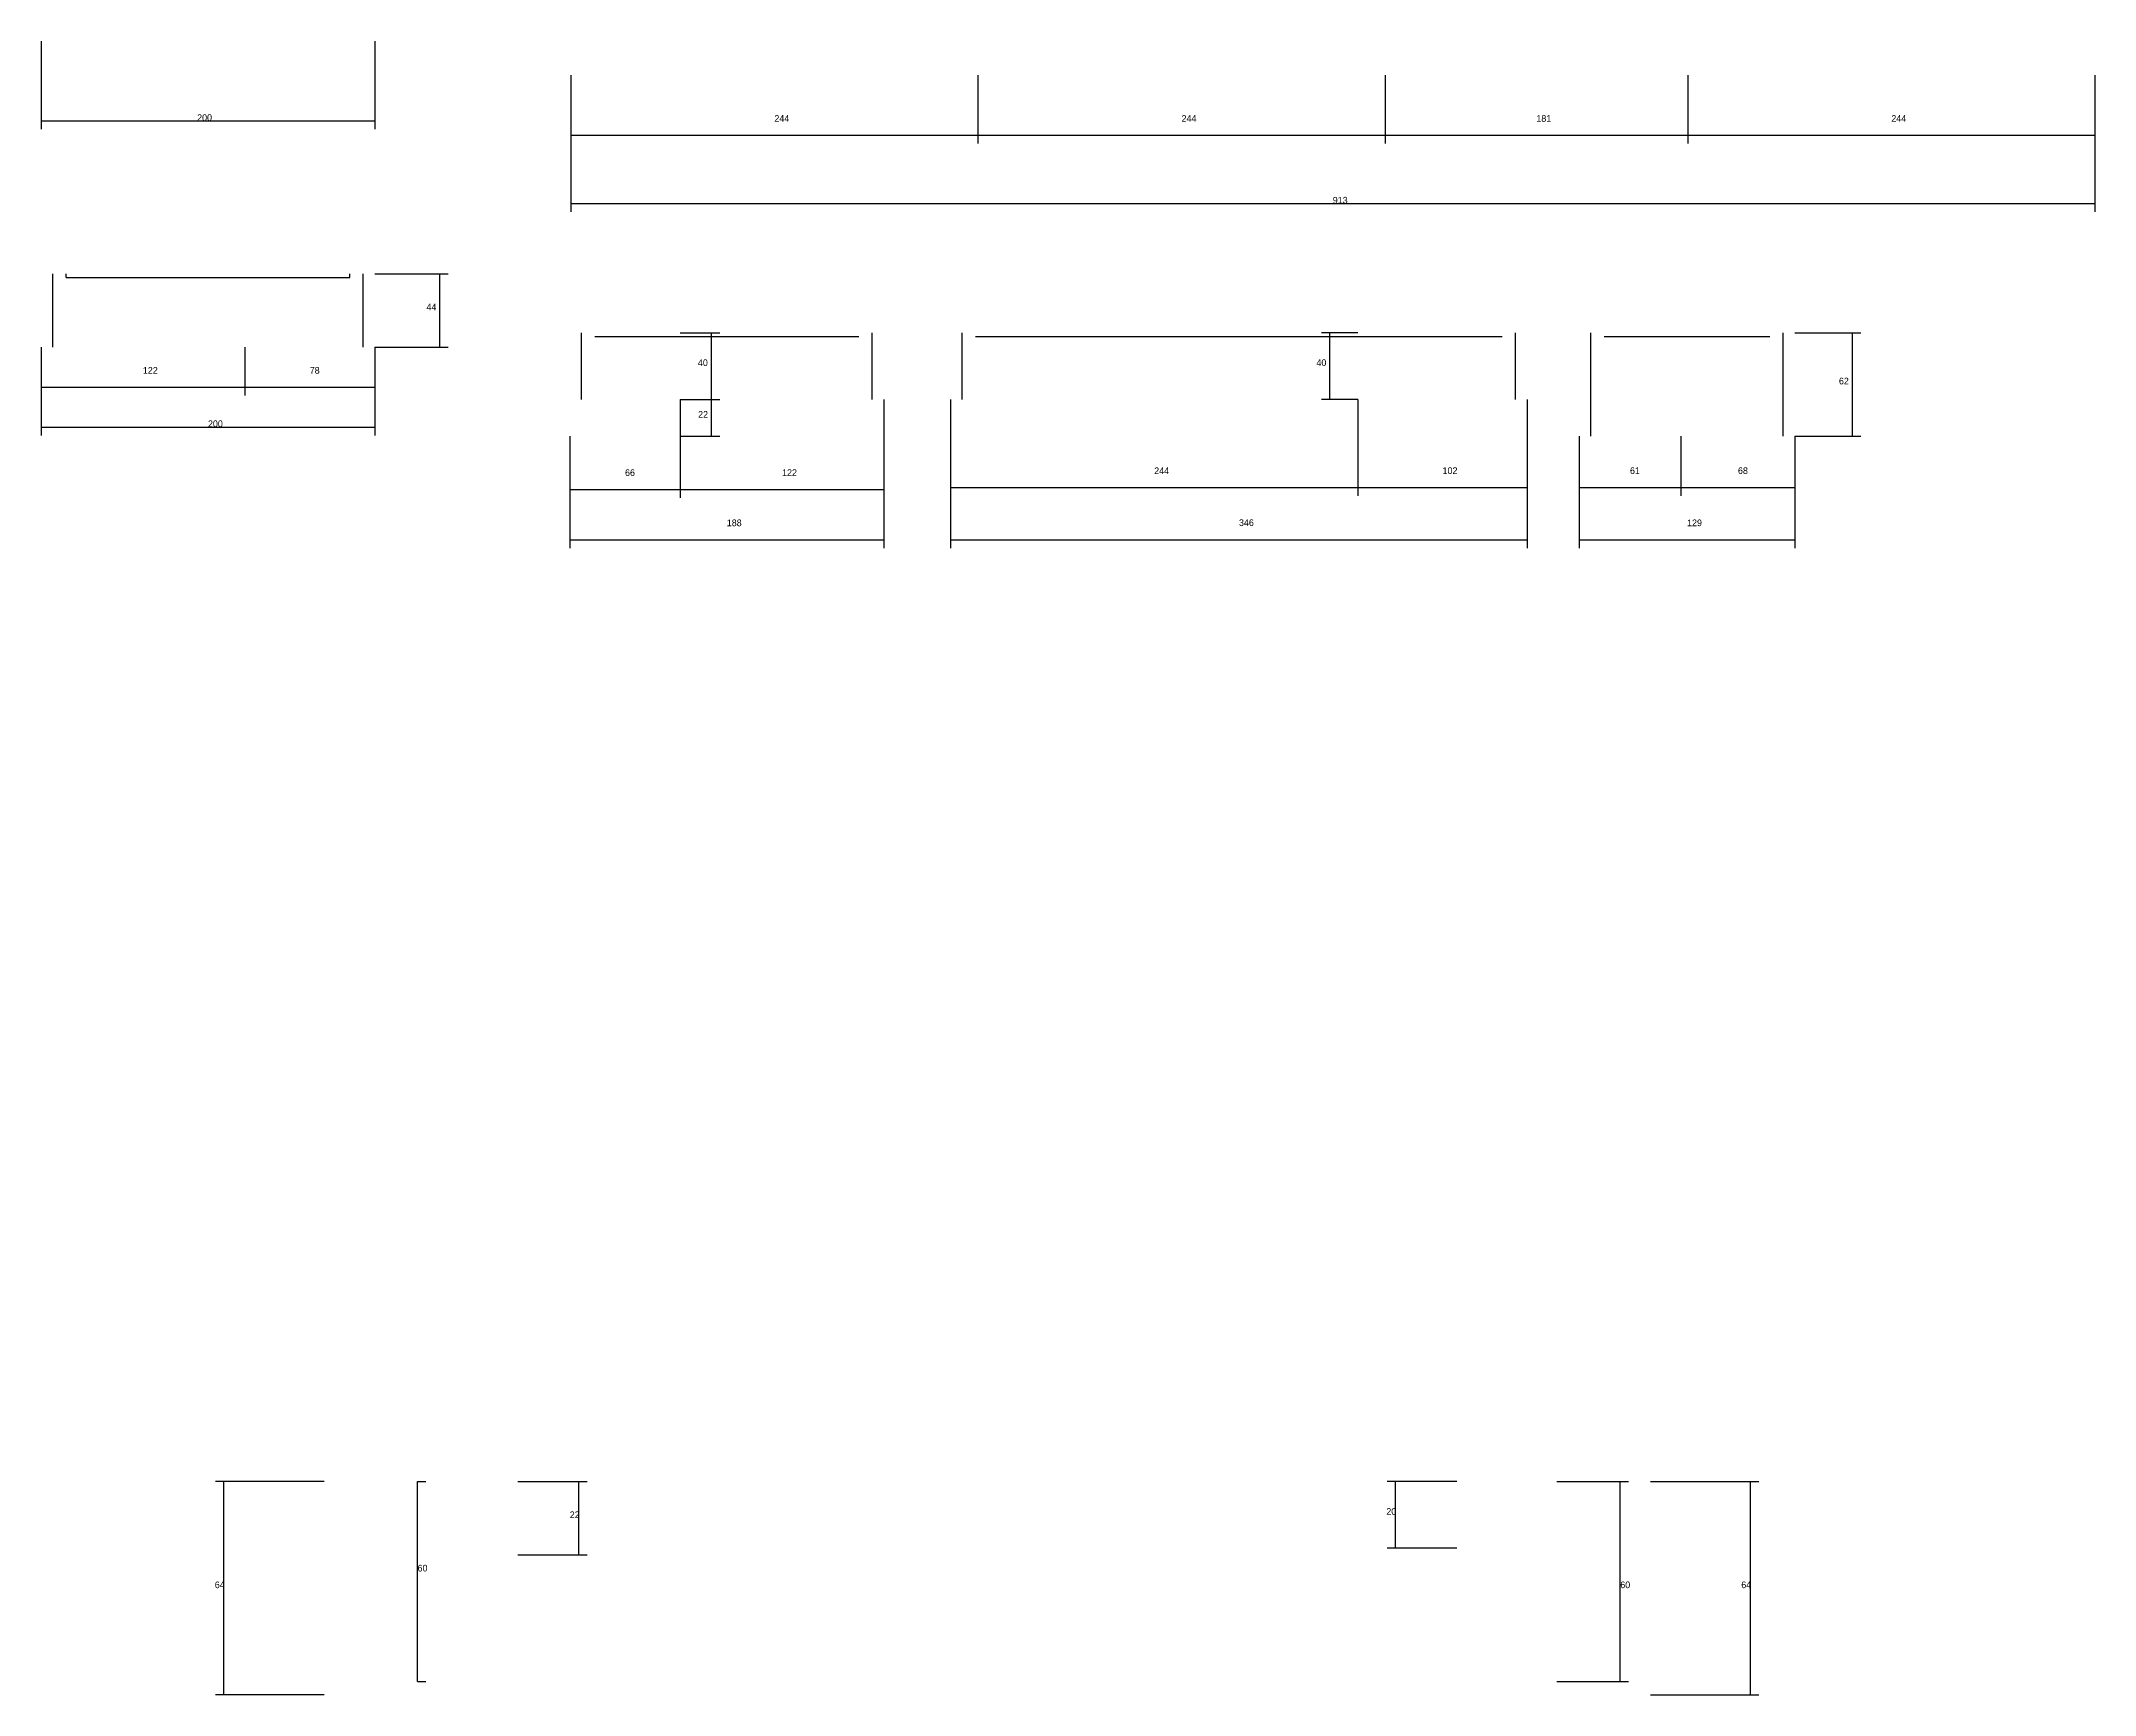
# Model space of a CAD drawing. Header units: metres. Extents: x 137287 to 143227, y 29598 to 30602.
# Drawn here: x 138865 to 140096, y 29598 to 30590 of the extents above; entities that cross this region are included whole.
import ezdxf

# ---------------------------------------------------------------- set-up
doc = ezdxf.new("R2010")
doc.units = ezdxf.units.M
for name, color, linetype in [('COTA', 4, 'Continuous'), ('Cota Seção (2x)', 4, 'Continuous'), ('SARR_2.2x7', 40, 'Continuous')]:
    doc.layers.add(name, color=color, linetype=linetype)

msp = doc.modelspace()

# ---------------------------------------------------------------- linework, layer by layer
at = {"layer": 'COTA'}
for p, q in [((139670.6, 30569.4), (139670.6, 30528.4)), ((139851.9, 30569.4), (139851.9, 30528.4)), ((139670.6, 30533.4), (139851.9, 30533.4)), ((139248.2, 30415.1), (139271.9, 30415.1)), ((139266.9, 30375.1), (139266.9, 30415.1)), ((139654.2, 30415.1), (139632.5, 30415.1)), ((139637.5, 30375.1), (139637.5, 30415.1)), ((139916.1, 30415.1), (139955.6, 30415.1)), ((139950.6, 30353.1), (139950.6, 30415.1)), ((139248.2, 30375.1), (139248.2, 30316.1)), ((139248.2, 30375.1), (139248.2, 30316.1)), ((139248.2, 30375.1), (139271.9, 30375.1)), ((139248.2, 30375.1), (139271.9, 30375.1)), ((139266.9, 30353.1), (139266.9, 30375.1)), ((139370.2, 30375.1), (139370.2, 30286)), ((139370.2, 30375.1), (139370.2, 30316.1)), ((139410.2, 30375.1), (139410.2, 30317.3)), ((139410.2, 30375.1), (139410.2, 30286)), ((139654.2, 30375.1), (139632.5, 30375.1)), ((139654.2, 30375.1), (139654.2, 30317.3)), ((139654.2, 30375.1), (139654.2, 30317.3)), ((139755.7, 30375.1), (139755.7, 30317.3)), ((139755.7, 30375.1), (139755.7, 30286)), ((139182, 30353.1), (139182, 30286)), ((139182, 30353.1), (139182, 30316.1)), ((139248.2, 30353.1), (139271.9, 30353.1)), ((139786.8, 30353.1), (139786.8, 30317.3)), ((139786.8, 30353.1), (139786.8, 30286)), ((139847.8, 30353.1), (139847.8, 30317.3)), ((139847.8, 30353.1), (139847.8, 30317.3)), ((139916.1, 30353.1), (139916.1, 30317.3)), ((139916.1, 30353.1), (139916.1, 30286)), ((139916.1, 30353.1), (139955.6, 30353.1)), ((139182, 30321.1), (139248.2, 30321.1)), ((139248.2, 30321.1), (139370.2, 30321.1)), ((139410.2, 30322.3), (139654.2, 30322.3)), ((139654.2, 30322.3), (139755.7, 30322.3)), ((139786.8, 30322.3), (139847.8, 30322.3)), ((139847.8, 30322.3), (139916.1, 30322.3)), ((139182, 30291), (139370.2, 30291)), ((139410.2, 30291), (139755.7, 30291)), ((139786.8, 30291), (139916.1, 30291)), ((139034.8, 29726.5), (138969.8, 29726.5)), ((138974.8, 29598.5), (138974.8, 29726.5)), ((139150.8, 29726.5), (139192.5, 29726.5)), ((139187.5, 29682.5), (139187.5, 29726.5)), ((139713.5, 29726.5), (139671.8, 29726.5)), ((139676.8, 29686.5), (139676.8, 29726.5)), ((139829.5, 29726.5), (139894.5, 29726.5)), ((139889.5, 29598.5), (139889.5, 29726.5)), ((139713.5, 29686.5), (139671.8, 29686.5)), ((139150.8, 29682.5), (139192.5, 29682.5)), ((139034.8, 29598.5), (138969.8, 29598.5)), ((139829.5, 29598.5), (139894.5, 29598.5))]:
    msp.add_line(p, q, dxfattribs=at)
at = {"layer": 'Cota Seção (2x)'}
for p, q in [((138865.2, 30589.9), (138865.2, 30537)), ((139065.2, 30589.9), (139065.2, 30537)), ((139182.6, 30569.4), (139182.6, 30528.4)), ((139182.6, 30569.4), (139182.6, 30487.5)), ((139426.6, 30569.4), (139426.6, 30528.4)), ((139426.6, 30569.4), (139426.6, 30528.4)), ((139670.6, 30569.4), (139670.6, 30528.4)), ((139851.9, 30569.4), (139851.9, 30528.4)), ((140095.9, 30569.4), (140095.9, 30528.4)), ((140095.9, 30569.4), (140095.9, 30487.5)), ((138865.2, 30542), (139065.2, 30542)), ((139182.6, 30533.4), (139426.6, 30533.4)), ((139426.6, 30533.4), (139670.6, 30533.4)), ((139851.9, 30533.4), (140095.9, 30533.4)), ((139182.6, 30492.5), (140095.9, 30492.5)), ((139065.2, 30450.4), (139109.2, 30450.4)), ((139104.2, 30406.4), (139104.2, 30450.4)), ((138865.2, 30406.4), (138865.2, 30353.5)), ((138865.2, 30406.4), (138865.2, 30377.4)), ((138987.2, 30406.4), (138987.2, 30377.4)), ((138987.2, 30406.4), (138987.2, 30377.4)), ((139065.2, 30406.4), (139065.2, 30353.5)), ((139065.2, 30406.4), (139109.2, 30406.4)), ((139065.2, 30406.4), (139065.2, 30377.4)), ((138865.2, 30382.4), (138987.2, 30382.4)), ((138987.2, 30382.4), (139065.2, 30382.4)), ((138865.2, 30358.5), (139065.2, 30358.5)), ((139090.8, 29606.5), (139090.8, 29726.5)), ((139090.8, 29726.5), (139095.8, 29726.5)), ((139773.5, 29726.5), (139816.5, 29726.5)), ((139811.5, 29606.5), (139811.5, 29726.5)), ((139090.8, 29606.5), (139095.8, 29606.5)), ((139773.5, 29606.5), (139816.5, 29606.5))]:
    msp.add_line(p, q, dxfattribs=at)
at = {"layer": 'SARR_2.2x7'}
for p, q in [((138872.2, 30406.4), (138872.2, 30450.4)), ((138880.2, 30448.2), (138880.2, 30450.4)), ((138880.2, 30448.2), (138987.2, 30448.2)), ((138987.2, 30448.2), (139050.2, 30448.2)), ((139050.2, 30448.2), (139050.2, 30450.4)), ((139058.2, 30406.4), (139058.2, 30450.4)), ((139189, 30375.1), (139189, 30415.1)), ((139197, 30412.9), (139248.2, 30412.9)), ((139248.2, 30412.9), (139355.2, 30412.9)), ((139363.2, 30375.1), (139363.2, 30415.1)), ((139417.2, 30375.1), (139417.2, 30415.1)), ((139425.2, 30412.9), (139654.2, 30412.9)), ((139654.2, 30412.9), (139740.7, 30412.9)), ((139748.7, 30375.1), (139748.7, 30415.1)), ((139793.8, 30353.1), (139793.8, 30415.1)), ((139801.8, 30412.9), (139847.8, 30412.9)), ((139847.8, 30412.9), (139901.1, 30412.9)), ((139909.1, 30353.1), (139909.1, 30415.1))]:
    msp.add_line(p, q, dxfattribs=at)

# ---------------------------------------------------------------- texts
at = {"layer": 'COTA'}
for s, p in [('181', (139761.2, 30541.5)), ('40', (139258.8, 30395.1)), ('40', (139629.4, 30395.1)), ('62', (139942.5, 30384.1)), ('22', (139258.9, 30364.1)), ('66', (139215.1, 30329.2)), ('122', (139309.2, 30329.2)), ('244', (139532.2, 30330.3)), ('102', (139705, 30330.4)), ('61', (139817.3, 30330.4)), ('68', (139882, 30330.4)), ('188', (139276.1, 30299.1)), ('346', (139583, 30299.2)), ('129', (139851.5, 30299.1)), ('20', (139671.3, 29706.5)), ('22', (139182, 29704.5)), ('64', (138969.3, 29662.5)), ('64', (139884, 29662.5))]:
    msp.add_text(s, height=4, dxfattribs=at).set_placement(p)
at = {"layer": 'Cota Seção (2x)'}
for s, p in [('200', (138958.7, 30542)), ('244', (139304.6, 30541.5)), ('244', (139548.6, 30541.5)), ('244', (139973.9, 30541.5)), ('913', (139639.2, 30492.5)), ('44', (139096.1, 30428.4)), ('122', (138926.2, 30390.5)), ('78', (139026.2, 30390.5)), ('200', (138965.2, 30358.5)), ('60', (139090.8, 29672.5)), ('60', (139811.5, 29662.5))]:
    msp.add_text(s, height=4, dxfattribs=at).set_placement(p)

doc.saveas('drawing.dxf')
